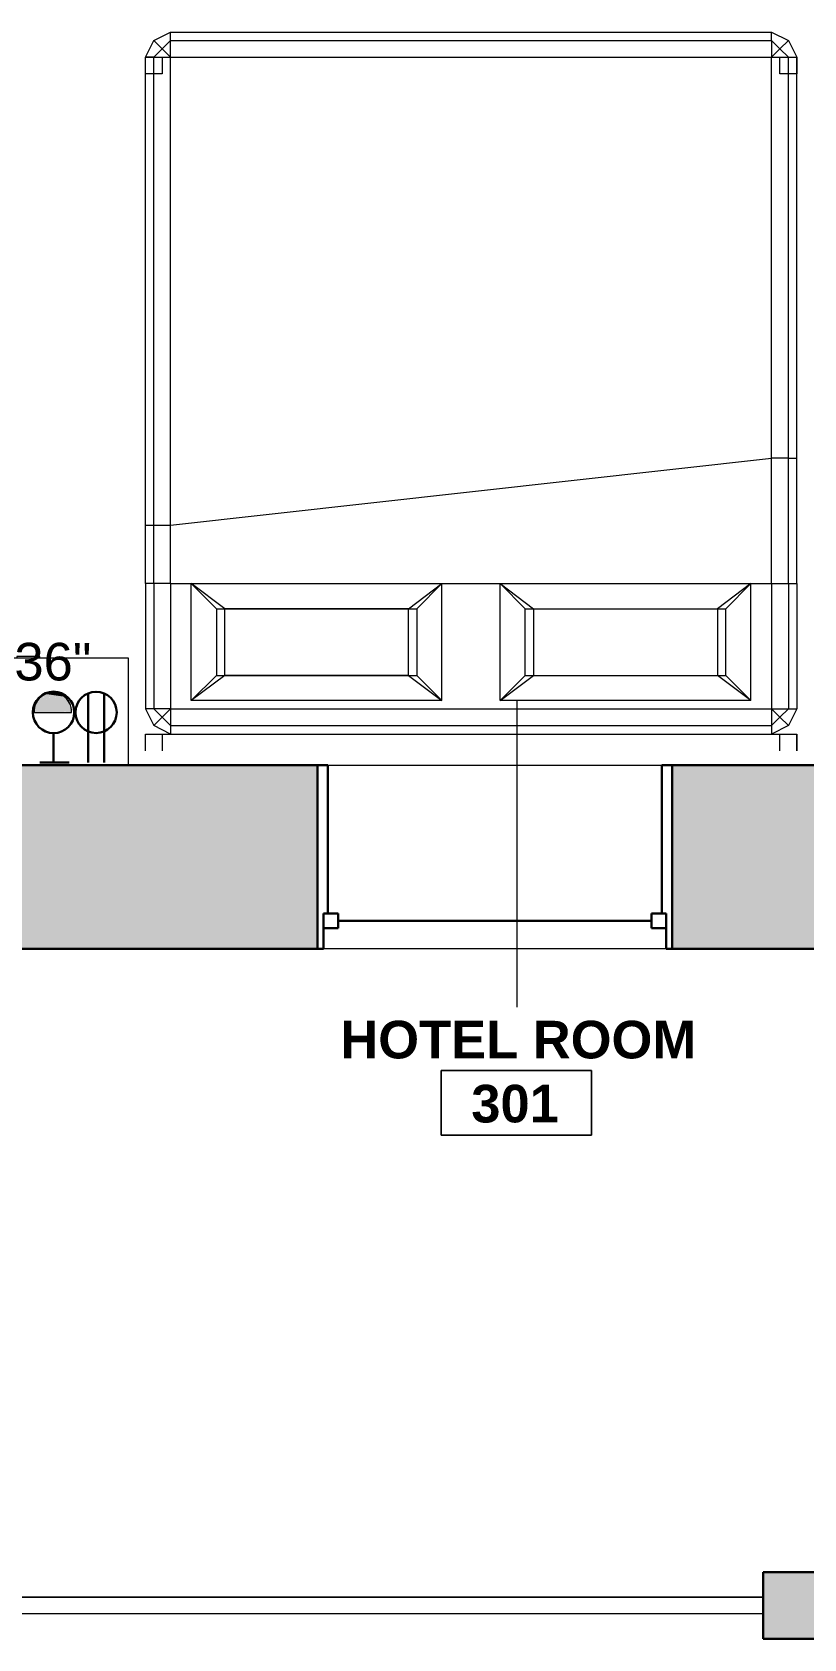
# Model space of a CAD drawing. Header units: inches. Extents: x -1176 to 1482, y -2527 to 978.
# Drawn here: x 972.7 to 1065.2, y 9.3 to 201.6 of the extents above; entities that cross this region are included whole.
import ezdxf

# ---------------------------------------------------------------- set-up
doc = ezdxf.new("R2010")
doc.units = ezdxf.units.IN
doc.header["$MEASUREMENT"] = 0
for name, color, linetype, lineweight in [('A-ANNO-NOTE', 131, 'Continuous', 40), ('A-AREA-IDEN', 2, 'Continuous', 9), ('A-COLS', 52, 'Continuous', 18), ('A-FLOR-HRAL', 11, 'Continuous', 18), ('A-GLAZ', 151, 'Continuous', 18), ('A-WALL', 113, 'Continuous', 18), ('A-WALL-PATT', 111, 'Continuous', 18), ('G-IMPT', 8, 'Continuous', 9), ('I-FURN', 30, 'Continuous', 9)]:
    doc.layers.add(name, color=color, linetype=linetype, lineweight=lineweight)
doc.styles.add('Swis721 Lt BT', font='swissl.ttf', dxfattribs={"height": 4.5})
doc.styles.add('Swis721 Lt BT_B', font='', dxfattribs={"height": 4.5})
doc.styles.get('Swis721 Lt BT_B').set_extended_font_data('Swis721 Lt BT', bold=True)

# ---------------------------------------------------------------- blocks, each defined once
blk = doc.blocks.new('Top Rail Type - Top Rail_Internal_-6920603-3rd Floor Power _ Signal')
at = {"layer": 'A-FLOR-HRAL', "lineweight": 9}
for p, q in [((898.9, 14.32), (1060.27, 14.32)), ((1060.27, 12.32), (898.9, 12.32))]:
    blk.add_line(p, q, dxfattribs=at)
blk = doc.blocks.new('Top Rail Type - Top Rail_Internal_-V5-3rd Floor Power _ Signal')
at = {"layer": 'A-FLOR-HRAL', "lineweight": 9}
for p, q in [((1060.27, 14.32), (898.9, 14.32)), ((1060.27, 12.32), (898.9, 12.32))]:
    blk.add_line(p, q, dxfattribs=at)
blk = doc.blocks.new('Double Hung - side window 3_ 6_5_ x 5_ 6_ 2-5312470-3rd Floor Power _ Signal')
at = {"layer": 'A-GLAZ', "color": 8, "lineweight": 30}
for p, q in [((-21.25, 11), (-20.5, 11)), ((-20.5, 6.75), (-20.5, 11)), ((20.5, 6.75), (20.5, 11)), ((21.25, 11), (20.5, 11)), ((-20.5, 8.5), (-20.5, 6.75)), ((-20.5, 8.5), (-18.75, 8.5)), ((-18.75, 8.5), (-18.75, 6.75)), ((18.75, 8.5), (18.75, 6.75)), ((20.5, 8.5), (18.75, 8.5)), ((20.5, 8.5), (20.5, 6.75)), ((-20.5, 6.75), (-18.75, 6.75)), ((-20.5, 6.75), (-20, 6.75)), ((-20, -11), (-20, 6.75)), ((-18.75, 7.625), (18.75, 7.625)), ((20.5, 6.75), (18.75, 6.75)), ((20, 6.75), (20.5, 6.75)), ((20, 6.75), (20, -11)), ((-20, -11), (-21.25, -11)), ((20, -11), (21.25, -11))]:
    blk.add_line(p, q, dxfattribs=at)
blk = doc.blocks.new('Bed_761 - 12ZBED05_dwg-6542241-3rd Floor Power _ Signal')
at = {"layer": 'G-IMPT'}
for p, q in [((1, 78), (3, 78)), ((1, 78), (3, 78)), ((1, 78), (3, 78)), ((1, 78), (3, 78)), ((3, 78), (3, 0)), ((3, 78), (3, 75)), ((3, 78), (3, 76)), ((3, 78), (3, 76)), ((3, 78), (3, 0)), ((3, 75), (4, 77)), ((3, 75), (4, 77)), ((6, 78), (4, 77)), ((6, 78), (4, 77)), ((5, 76), (4, 77)), ((6, 77), (5, 76)), ((21, 78), (6, 78)), ((21, 78), (6, 78)), ((6, 77), (6, 78)), ((6, 75), (6, 77)), ((21, 77), (6, 77)), ((21, 78), (28, 78)), ((21, 78), (28, 78)), ((21, 77), (21, 78)), ((21, 75), (21, 77)), ((21, 77), (28, 77)), ((28, 78), (84, 78)), ((28, 78), (84, 78)), ((28, 78), (28, 77)), ((28, 77), (28, 75)), ((28, 77), (84, 77)), ((82, 76), (82, 78)), ((82, 76), (82, 78)), ((82, 78), (84, 78)), ((82, 78), (84, 78)), ((84, 78), (86, 77)), ((84, 78), (86, 77)), ((84, 77), (84, 78)), ((84, 78), (84, 76)), ((84, 78), (84, 76)), ((84, 77), (84, 75)), ((84, 77), (85, 76)), ((85, 76), (86, 77)), ((86, 77), (87, 75)), ((86, 77), (87, 75)), ((3, 76), (1, 76)), ((3, 76), (1, 76)), ((3, 75), (3, 3)), ((3, 75), (3, 3)), ((4, 75), (3, 75)), ((3, 75), (3, 3)), ((4, 75), (5, 76)), ((6, 75), (4, 75)), ((4, 75), (4, 3)), ((6, 75), (5, 76)), ((21, 75), (6, 75)), ((6, 75), (6, 3)), ((21, 75), (21, 72.5)), ((21, 75), (28, 75)), ((28, 75), (36, 3)), ((28, 75), (84, 75)), ((84, 76), (82, 76)), ((84, 76), (82, 76)), ((84, 75), (85, 76)), ((84, 75), (86, 75)), ((84, 75), (84, 3)), ((85, 76), (86, 75)), ((86, 75), (87, 75)), ((86, 75), (86, 3)), ((87, 75), (87, 3)), ((87, 75), (87, 3)), ((7, 42.5), (7, 72.5)), ((7, 72.5), (21, 72.5)), ((7, 72.5), (10, 69.5)), ((10, 68.5), (7, 72.5)), ((21, 72.5), (18, 69.5)), ((18, 68.5), (21, 72.5)), ((21, 72.5), (21, 42.5)), ((21, 72.5), (21, 42.5)), ((10, 69.5), (10, 68.5)), ((18, 69.5), (10, 69.5)), ((18, 69.5), (18, 68.5)), ((10, 68.5), (10, 46.5)), ((10, 46.5), (10, 68.5)), ((10, 68.5), (18, 68.5)), ((18, 68.5), (18, 46.5)), ((18, 46.5), (18, 68.5)), ((10, 46.5), (7, 42.5)), ((10, 46.5), (10, 45.5)), ((10, 46.5), (18, 46.5)), ((18, 46.5), (18, 45.5)), ((18, 46.5), (21, 42.5)), ((7, 42.5), (10, 45.5)), ((18, 45.5), (10, 45.5)), ((21, 42.5), (18, 45.5)), ((7, 42.5), (21, 42.5)), ((21, 42.5), (21, 35.5)), ((7, 5.5), (7, 35.5)), ((7, 35.5), (21, 35.5)), ((10, 32.5), (7, 35.5)), ((7, 35.5), (10, 31.5)), ((18, 32.5), (21, 35.5)), ((21, 35.5), (18, 31.5)), ((21, 35.5), (21, 5.5)), ((21, 35.5), (21, 5.5)), ((10, 32.5), (18, 32.5)), ((10, 32.5), (10, 31.5)), ((10, 31.5), (10, 9.5)), ((18, 31.5), (10, 31.5)), ((10, 31.5), (10, 9.5)), ((18, 32.5), (18, 31.5)), ((18, 31.5), (18, 9.5)), ((18, 31.5), (18, 9.5)), ((7, 5.5), (10, 9.5)), ((10, 8.5), (7, 5.5)), ((10, 9.5), (10, 8.5)), ((18, 9.5), (10, 9.5)), ((10, 8.5), (18, 8.5)), ((18, 9.5), (18, 8.5)), ((21, 5.5), (18, 9.5)), ((21, 5.5), (18, 8.5)), ((7, 5.5), (21, 5.5)), ((21, 5.5), (21, 3)), ((1, 2), (3, 2)), ((1, 2), (3, 2)), ((4, 1), (3, 3)), ((4, 1), (3, 3)), ((4, 3), (3, 3)), ((3, 3), (3, 0)), ((3, 2), (3, 0)), ((3, 2), (3, 0)), ((6, 3), (4, 3)), ((5, 2), (4, 3)), ((5, 2), (4, 1)), ((6, 3), (5, 2)), ((6, 1), (5, 2)), ((21, 3), (6, 3)), ((6, 3), (6, 1)), ((21, 3), (21, 1)), ((21, 3), (36, 3)), ((36, 1), (36, 3)), ((36, 3), (84, 3)), ((82, 0), (82, 2)), ((82, 0), (82, 2)), ((82, 2), (84, 2)), ((82, 2), (84, 2)), ((86, 3), (84, 3)), ((84, 3), (85, 2)), ((84, 3), (84, 1)), ((85, 2), (84, 1)), ((84, 2), (84, 0)), ((84, 2), (84, 0)), ((86, 3), (85, 2)), ((85, 2), (86, 1)), ((87, 3), (86, 1)), ((87, 3), (86, 1)), ((86, 3), (87, 3)), ((3, 0), (1, 0)), ((6, 0), (4, 1)), ((6, 0), (4, 1)), ((21, 1), (6, 1)), ((6, 1), (6, 0)), ((21, 0), (6, 0)), ((21, 1), (21, 0)), ((21, 1), (36, 1)), ((21, 0), (36, 0)), ((36, 1), (36, 0)), ((36, 1), (84, 1)), ((36, 0), (84, 0)), ((86, 1), (84, 0)), ((86, 1), (84, 0)), ((84, 1), (84, 0)), ((1, 0), (3, 0)), ((3, 0), (1, 0)), ((3, 0), (1, 0)), ((21, 0), (6, 0)), ((21, 0), (36, 0)), ((36, 0), (84, 0)), ((84, 0), (82, 0)), ((84, 0), (82, 0))]:
    blk.add_line(p, q, dxfattribs=at)
blk = doc.blocks.new('Bed_761 - Bed_761-6542247-3rd Floor Power _ Signal')
blk.add_blockref('Bed_761 - 12ZBED05_dwg-6542241-3rd Floor Power _ Signal', (0, 0))
blk = doc.blocks.new('Bed_Side_Table_5122 - T-4-V21-3rd Floor Power _ Signal')
at = {"layer": 'I-FURN'}
for p, q in [((-12, 2.99), (-12, -9.79)), ((12, -9.79), (12, 2.99)), ((-12, -9.79), (-1.38, -9.79)), ((-1.38, -9.79), (-1.38, -10)), ((-1.38, -9.79), (1.38, -9.79)), ((-1.38, -10), (1.38, -10)), ((1.38, -10), (1.38, -9.79)), ((1.38, -9.79), (12, -9.79))]:
    blk.add_line(p, q, dxfattribs=at)
blk = doc.blocks.new('Room Tag - Room Name and Number-3379422-3rd Floor Power _ Signal')
at = {"layer": 'A-AREA-IDEN'}
for p, q in [((-0.1881, -0.1636), (-0.1881, -0.0018)), ((-0.1881, -0.0018), (0.1869, -0.0018)), ((0.1869, -0.0018), (-0.1881, -0.0018)), ((-0.1881, -0.0018), (-0.1881, -0.1636)), ((0.1869, -0.0018), (0.1869, -0.1636)), ((0.1869, -0.1636), (0.1869, -0.0018)), ((0.1869, -0.1636), (-0.1881, -0.1636)), ((-0.1881, -0.1636), (0.1869, -0.1636))]:
    blk.add_line(p, q, dxfattribs=at)

msp = doc.modelspace()

# ---------------------------------------------------------------- hatches: boundary and pattern name
at = {"layer": 'A-ANNO-NOTE', "lineweight": 9}
for points in [[(973.02, 120.76), (973.67, 121.92), (973.36, 121.56)], [(973.02, 120.76), (977.4, 120.83), (973.67, 121.92)], [(973.02, 120.76), (973.36, 121.56), (973.17, 121.21)], [(973.67, 121.92), (976.59, 122.08), (974.4, 122.39), (973.71, 121.95)], [(973.67, 121.92), (974.33, 122.36), (974.19, 122.29), (973.71, 121.95)], [(977.4, 120.83), (976.59, 122.08), (973.71, 121.91)], [(974.4, 122.39), (975.58, 122.51), (974.71, 122.48)], [(976.59, 122.08), (975.58, 122.51), (974.4, 122.39)], [(974.71, 122.48), (975.58, 122.51), (975.18, 122.54)], [(976.59, 122.08), (975.96, 122.42), (975.58, 122.51)], [(976.59, 122.08), (976.46, 122.17), (975.96, 122.42)], [(976.46, 122.17), (976.18, 122.33), (975.96, 122.42)], [(977.4, 120.83), (976.94, 121.75), (976.59, 122.08)], [(976.94, 121.75), (976.88, 121.81), (976.59, 122.08)], [(977.34, 121.06), (977.21, 121.35), (976.94, 121.75)], [(977.4, 120.83), (977.34, 121.06), (976.94, 121.75)], [(972.97, 120.2), (977.47, 120.28), (973.02, 120.76)], [(977.47, 120.28), (977.4, 120.83), (973.02, 120.76), (973.71, 120.68)], [(977.47, 120.2), (977.47, 120.28), (973.71, 120.2)], [(977.47, 120.28), (977.47, 120.44), (977.4, 120.83)]]:
    msp.add_hatch(color=256, dxfattribs=at).paths.add_polyline_path(points, flags=0)
at = {"layer": 'A-COLS'}
msp.add_hatch(color=250, dxfattribs=at).paths.add_polyline_path([(1068.27, 9.32), (1068.27, 17.32), (1060.27, 17.32), (1060.27, 9.32), (1065.35, 9.32)], flags=0)
at = {"layer": 'A-WALL-PATT', "lineweight": 9}
h = msp.add_hatch(color=7, dxfattribs=at)
h.paths.add_polyline_path([(1329.15, 91.89), (1329.15, 113.89), (1290.24, 113.89), (1290.24, 91.89)], flags=0)
h.paths.add_polyline_path([(1248.63, 91.89), (1263.74, 91.89), (1263.74, 113.89), (1161.83, 113.89), (1161.83, 91.89)], flags=0)
h.paths.add_polyline_path([(1120.9, 91.89), (1120.9, 113.89), (1049.4, 113.89), (1049.4, 91.89), (1065.35, 91.89)], flags=0)
h.paths.add_polyline_path([(966.34, 91.89), (1006.9, 91.89), (1006.9, 113.89), (966.34, 113.89)], flags=0)
h.paths.add_polyline_path([(923.84, 91.89), (923.84, 113.89), (890.51, 113.89), (890.51, 91.89)], flags=0)
h.paths.add_polyline_path([(848.01, 91.89), (848.01, 113.89), (799.34, 113.89), (799.34, 91.89), (836.25, 91.89)], flags=0)
h.paths.add_polyline_path([(756.84, 91.89), (756.84, 113.89), (677.93, 113.89), (677.93, 91.89), (744.61, 91.89)], flags=0)
h.paths.add_polyline_path([(635.43, 91.89), (635.43, 113.89), (562.75, 113.89), (562.75, 91.89), (607.14, 91.89)], flags=0)
h.paths.add_polyline_path([(520.25, 91.89), (520.25, 113.89), (480.78, 113.89), (480.78, 91.89), (515.5, 91.89)], flags=0)

# ---------------------------------------------------------------- linework, layer by layer
at = {"layer": 'A-ANNO-NOTE', "lineweight": 30}
for p, q in [((979.44, 114.22), (979.44, 122.48)), ((981.36, 114.22), (981.36, 122.48)), ((975.3, 114.22), (975.3, 117.73)), ((973.67, 114.22), (977.17, 114.22))]:
    msp.add_line(p, q, dxfattribs=at)
at = {"layer": 'A-ANNO-NOTE', "lineweight": 9}
msp.add_line((972.97, 120.2), (977.47, 120.2), dxfattribs=at)
at = {"layer": 'A-ANNO-NOTE', "lineweight": 30}
for centre, radius in [((975.31, 120.2), 2.48), ((980.4, 120.2), 2.47)]:
    msp.add_circle(centre, radius, dxfattribs=at)
at = {"layer": 'A-ANNO-NOTE', "lineweight": 9}
msp.add_arc((975.22, 120.29), 2.25, 357.6427, 182.3573, dxfattribs=at)
at = {"layer": 'A-AREA-IDEN'}
msp.add_line((1030.78, 121.56), (1030.78, 84.92), dxfattribs=at)
at = {"layer": 'A-COLS', "color": 8, "lineweight": 30}
for p, q in [((1068.27, 17.32), (1060.27, 17.32)), ((1060.27, 17.32), (1060.27, 9.32)), ((1060.27, 9.32), (1068.27, 9.32))]:
    msp.add_line(p, q, dxfattribs=at)
at = {"layer": 'A-WALL', "color": 8, "lineweight": 30}
for p, q in [((1006.9, 113.89), (966.34, 113.89)), ((1006.9, 91.89), (1006.9, 113.89)), ((1090.24, 113.89), (1049.4, 113.89)), ((1049.4, 113.89), (1049.4, 91.89)), ((966.34, 91.89), (1006.9, 91.89)), ((1049.4, 91.89), (1120.9, 91.89))]:
    msp.add_line(p, q, dxfattribs=at)
at = {"layer": 'A-WALL', "lineweight": 9}
for p, q in [((1006.9, 113.89), (1049.4, 113.89)), ((1049.4, 91.89), (1006.9, 91.89))]:
    msp.add_line(p, q, dxfattribs=at)

# ---------------------------------------------------------------- block references
at = {"layer": 'A-AREA-IDEN', "xscale": 47.99999999999997, "yscale": 47.99999999999997, "zscale": 47.99999999999997}
msp.add_blockref('Room Tag - Room Name and Number-3379422-3rd Floor Power _ Signal', (1030.77, 77.44), dxfattribs=at)
at = {"layer": 'A-FLOR-HRAL', "lineweight": 9}
for name in ['Top Rail Type - Top Rail_Internal_-6920603-3rd Floor Power _ Signal', 'Top Rail Type - Top Rail_Internal_-V5-3rd Floor Power _ Signal']:
    msp.add_blockref(name, (0, 0), dxfattribs=at)
at = {"layer": 'A-GLAZ', "rotation": 180}
msp.add_blockref('Double Hung - side window 3_ 6_5_ x 5_ 6_ 2-5312470-3rd Floor Power _ Signal', (1028.15, 102.89), dxfattribs=at)
at = {"layer": 'I-FURN'}
for name, p, rotation in [('Bed_761 - Bed_761-6542247-3rd Floor Power _ Signal', (1064.3, 114.61), 89.99999999999982), ('Bed_Side_Table_5122 - T-4-V21-3rd Floor Power _ Signal', (972.27, 116.88), 180)]:
    msp.add_blockref(name, p, dxfattribs=dict(at, rotation=rotation))

# ---------------------------------------------------------------- texts
at = {"layer": 'A-ANNO-NOTE', "lineweight": 9, "insert": (970.62, 128.52), "char_height": 4.5, "width": 10.302, "attachment_point": 1, "style": 'Swis721 Lt BT'}
msp.add_mtext('36"', dxfattribs=at)
at = {"layer": 'A-AREA-IDEN', "char_height": 4.5, "attachment_point": 1, "style": 'Swis721 Lt BT_B'}
for s, insert, width in [('HOTEL ROOM', (1009.65, 83.29), 51.0555), ('301', (1025.33, 75.63), 12.726)]:
    msp.add_mtext(s, dxfattribs=dict(at, insert=insert, width=width))

doc.saveas('drawing.dxf')
